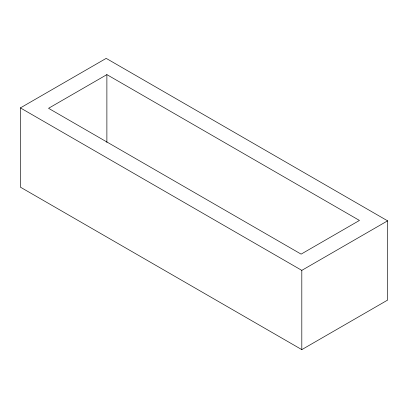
<?xml version="1.0" encoding="UTF-8"?>
<svg xmlns="http://www.w3.org/2000/svg" width="408" height="408" viewBox="0 0 408 408"><rect width="100%" height="100%" fill="white"/><g stroke="black" fill="none" stroke-linecap="round" stroke-linejoin="round"><path stroke-width="0.61" d="M20.4 107.906L106.192 58.375L387.6 220.84L387.6 300.094L301.808 349.625L20.4 187.16L20.4 107.906L301.808 270.371L387.6 220.84M106.881 74.618L48.542 108.304L301.119 254.128L359.458 220.442L106.881 74.618L106.881 142.458M301.808 270.371L301.808 349.625"/></g></svg>
